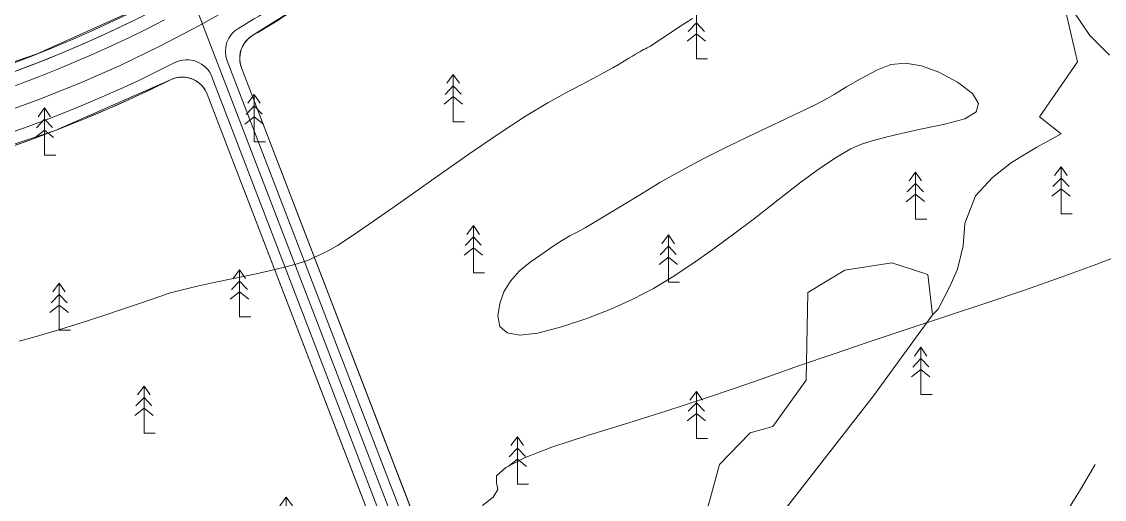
# Model space of a CAD drawing. Header units: metres. Extents: x 532950 to 537618, y 1849954 to 1853119.
# Drawn here: x 534832.5 to 535237.7, y 1850689.7 to 1850868.3 of the extents above; entities that cross this region are included whole.
import ezdxf

# ---------------------------------------------------------------- set-up
doc = ezdxf.new("R2010")
doc.units = ezdxf.units.M
doc.header["$LTSCALE"] = 3.1
for name, color, linetype, lineweight in [('11', 7, 'Continuous', 13), ('45', 7, 'Continuous', 13), ('46', 7, 'Continuous', 13), ('48', 7, 'Continuous', 13), ('52', 7, 'Continuous', 13), ('53', 7, 'Continuous', 13), ('55', 7, 'Continuous', 13), ('58', 7, 'Continuous', 13)]:
    doc.layers.add(name, color=color, linetype=linetype, lineweight=lineweight)

msp = doc.modelspace()

# ---------------------------------------------------------------- linework, layer by layer
at = {"layer": '11'}
msp.add_line((534811.84, 1851096.55), (535051.62, 1850474.15), dxfattribs=at)
msp.add_lwpolyline([(534823.39, 1850833.58), (534838.91, 1850839.19), (534854.22, 1850845.33), (534869.33, 1850851.97), (534884.2, 1850859.12), (534898.83, 1850866.77), (534913.19, 1850874.9), (534927.26, 1850883.51), (534941.05, 1850892.59), (534954.51, 1850902.12), (534967.65, 1850912.1), (535156.65, 1851092.1), (535214.08, 1851160.32), (535217.45, 1851164.34), (535220.78, 1851168.38), (535224.09, 1851172.44), (535227.37, 1851176.53), (535230.62, 1851180.63), (535233.85, 1851184.76), (535237.05, 1851188.9), (535240.22, 1851193.07)], dxfattribs=at)
at = {"layer": '45'}
msp.add_lwpolyline([(535118.4, 1850686.13), (535151.25, 1850728.42), (535173.33, 1850758.65), (535171.65, 1850773.76), (535158.15, 1850778.15), (535140.61, 1850775.44), (535126.77, 1850767), (535126.1, 1850734.23), (535113.61, 1850717), (535105.17, 1850714.62), (535093.7, 1850702.8), (535085.94, 1850674.42)], dxfattribs=at)
at = {"layer": '46'}
for points in [[(535172.13, 1851000.4), (535123.09, 1850957), (535089.02, 1850949.25), (535074.77, 1850996.17), (534976.18, 1850902.27), (534948.26, 1850881.77), (534919.01, 1850863.24), (534918.27, 1850862.76), (534917.57, 1850862.22), (534916.93, 1850861.62), (534916.34, 1850860.97), (534915.81, 1850860.26), (534915.35, 1850859.52), (534914.95, 1850858.73), (534914.62, 1850857.92), (534914.37, 1850857.07), (534914.19, 1850856.21), (534914.09, 1850855.34), (534914.07, 1850854.46), (534914.12, 1850853.58), (534914.25, 1850852.71), (534914.45, 1850851.85), (534914.73, 1850851.02)], [(534914.73, 1850851.02), (535052, 1850494.73)], [(535036.68, 1850491.37), (534901.91, 1850841.19), (534901.56, 1850841.99), (534901.14, 1850842.76), (534900.65, 1850843.49), (534900.11, 1850844.18), (534899.5, 1850844.81), (534898.85, 1850845.39), (534898.14, 1850845.91), (534897.39, 1850846.36), (534896.61, 1850846.75), (534895.79, 1850847.07), (534894.95, 1850847.31), (534894.09, 1850847.48), (534893.22, 1850847.58), (534892.35, 1850847.59), (534891.48, 1850847.54), (534890.61, 1850847.4), (534889.76, 1850847.19), (534888.93, 1850846.91), (534888.13, 1850846.56), (534844.94, 1850827.59), (534800.17, 1850812.74)], [(535085.94, 1850674.42), (535093.7, 1850702.8), (535105.17, 1850714.62), (535113.61, 1850717), (535126.1, 1850734.23), (535126.77, 1850767), (535140.61, 1850775.44), (535158.15, 1850778.15), (535171.65, 1850773.76), (535173.33, 1850758.65), (535151.25, 1850728.42), (535118.4, 1850686.13)]]:
    msp.add_lwpolyline(points, dxfattribs=at)
at = {"layer": '48'}
for points in [[(534808.74, 1851074.3), (534882.36, 1850883.19), (534882.55, 1850882.63), (534882.69, 1850882.06), (534882.78, 1850881.47), (534882.82, 1850880.88), (534882.81, 1850880.29), (534882.74, 1850879.7), (534882.63, 1850879.12), (534882.47, 1850878.55), (534882.25, 1850877.99), (534881.99, 1850877.46), (534881.69, 1850876.95), (534881.34, 1850876.47), (534880.96, 1850876.02), (534880.53, 1850875.61), (534880.07, 1850875.24), (534879.58, 1850874.9), (534879.07, 1850874.61), (534838.32, 1850856.28), (534796.04, 1850841.86)], [(534872.17, 1850871.18), (534865.21, 1850867.86), (534858.21, 1850864.65), (534851.15, 1850861.56), (534844.04, 1850858.58), (534836.89, 1850855.72), (534829.69, 1850852.97)]]:
    msp.add_lwpolyline(points, dxfattribs=at)
at = {"layer": '52'}
for p, q in [((534909.41, 1850853.71), (535049.48, 1850490.13)), ((535042.08, 1850488.47), (534903.69, 1850847.68))]:
    msp.add_line(p, q, dxfattribs=at)
for centre, radius, start, end in [((534664.02, 1851298.15), 499.15, 300.0196, 308.2296), ((534664.02, 1851298.15), 483.15, 269.5539, 297.3439), ((534918.74, 1850857.3), 10, 120.0196, 201.0693), ((534664.02, 1851298.15), 499.15, 269.2722, 296.8986), ((534894.36, 1850844.09), 10, 21.0693, 116.8986)]:
    msp.add_arc(centre, radius, start, end, dxfattribs=at)
at = {"layer": '53'}
for p, q in [((534914.73, 1850851.02), (535052, 1850494.73)), ((535036.68, 1850491.37), (534901.91, 1850841.19))]:
    msp.add_line(p, q, dxfattribs=at)
msp.add_lwpolyline([(534873.54, 1850868.35), (534866.54, 1850865.01), (534859.49, 1850861.78), (534852.39, 1850858.67), (534845.23, 1850855.67), (534838.03, 1850852.79), (534830.79, 1850850.03)], dxfattribs=at)
for centre, radius, start, end in [((534664.02, 1851298.15), 504.15, 300.3832, 308.2563), ((534664.02, 1851298.15), 478.15, 269.9648, 296.9188), ((534924.06, 1850854.61), 10, 120.3832, 201.0693), ((534664.02, 1851298.15), 504.15, 269.5809, 296.3939), ((534892.58, 1850837.6), 10, 21.0693, 116.3939)]:
    msp.add_arc(centre, radius, start, end, dxfattribs=at)
at = {"layer": '55'}
for p, q in [((535085.02, 1850872.09), (535085.02, 1850854.42)), ((535081.96, 1850864.65), (535085.02, 1850867.85)), ((535088, 1850864.71), (535085.02, 1850867.85)), ((535081.54, 1850861.02), (535085.02, 1850863.8)), ((535088.43, 1850861.03), (535085.02, 1850863.8)), ((535085.02, 1850854.42), (535089.22, 1850854.42)), ((534994.02, 1850848.59), (534994.02, 1850830.92)), ((534990.96, 1850841.15), (534994.02, 1850844.35)), ((534997, 1850841.21), (534994.02, 1850844.35)), ((534919.52, 1850841.09), (534919.52, 1850823.42)), ((534990.54, 1850837.52), (534994.02, 1850840.3)), ((534997.43, 1850837.53), (534994.02, 1850840.3)), ((534841.02, 1850836.09), (534841.02, 1850818.42)), ((534916.46, 1850833.65), (534919.52, 1850836.85)), ((534922.5, 1850833.71), (534919.52, 1850836.85)), ((534837.96, 1850828.65), (534841.02, 1850831.85)), ((534844, 1850828.71), (534841.02, 1850831.85)), ((534916.04, 1850830.02), (534919.52, 1850832.8)), ((534922.93, 1850830.03), (534919.52, 1850832.8)), ((534994.02, 1850830.92), (534998.22, 1850830.92)), ((534837.54, 1850825.02), (534841.02, 1850827.8)), ((534844.43, 1850825.03), (534841.02, 1850827.8)), ((534919.52, 1850823.42), (534923.72, 1850823.42)), ((534841.02, 1850818.42), (534845.22, 1850818.42)), ((535221.52, 1850814.09), (535221.52, 1850796.42)), ((535167.02, 1850812.09), (535167.02, 1850794.42)), ((535163.96, 1850804.65), (535167.02, 1850807.85)), ((535170, 1850804.71), (535167.02, 1850807.85)), ((535218.46, 1850806.65), (535221.52, 1850809.85)), ((535224.5, 1850806.71), (535221.52, 1850809.85)), ((535163.54, 1850801.02), (535167.02, 1850803.8)), ((535170.43, 1850801.03), (535167.02, 1850803.8)), ((535218.04, 1850803.02), (535221.52, 1850805.8)), ((535224.93, 1850803.03), (535221.52, 1850805.8)), ((535167.02, 1850794.42), (535171.22, 1850794.42)), ((535221.52, 1850796.42), (535225.72, 1850796.42)), ((535001.52, 1850792.09), (535001.52, 1850774.42)), ((534998.46, 1850784.65), (535001.52, 1850787.85)), ((535004.5, 1850784.71), (535001.52, 1850787.85)), ((535074.52, 1850788.59), (535074.52, 1850770.92)), ((534998.04, 1850781.02), (535001.52, 1850783.8)), ((535004.93, 1850781.03), (535001.52, 1850783.8)), ((535071.46, 1850781.15), (535074.52, 1850784.35)), ((535077.5, 1850781.21), (535074.52, 1850784.35)), ((535071.04, 1850777.52), (535074.52, 1850780.3)), ((535077.93, 1850777.53), (535074.52, 1850780.3)), ((534914.02, 1850775.59), (534914.02, 1850757.92)), ((535001.52, 1850774.42), (535005.72, 1850774.42)), ((534846.52, 1850770.59), (534846.52, 1850752.92)), ((534910.96, 1850768.15), (534914.02, 1850771.35)), ((534917, 1850768.21), (534914.02, 1850771.35)), ((535074.52, 1850770.92), (535078.72, 1850770.92)), ((534843.46, 1850763.15), (534846.52, 1850766.35)), ((534849.5, 1850763.21), (534846.52, 1850766.35)), ((534910.54, 1850764.52), (534914.02, 1850767.3)), ((534917.43, 1850764.53), (534914.02, 1850767.3)), ((534843.04, 1850759.52), (534846.52, 1850762.3)), ((534849.93, 1850759.53), (534846.52, 1850762.3)), ((534914.02, 1850757.92), (534918.22, 1850757.92)), ((534846.52, 1850752.92), (534850.72, 1850752.92)), ((535169.02, 1850746.59), (535169.02, 1850728.92)), ((535165.96, 1850739.15), (535169.02, 1850742.35)), ((535172, 1850739.21), (535169.02, 1850742.35)), ((535165.54, 1850735.52), (535169.02, 1850738.3)), ((535172.43, 1850735.53), (535169.02, 1850738.3)), ((534878.25, 1850732.09), (534878.25, 1850714.42)), ((535085.02, 1850730.09), (535085.02, 1850712.42)), ((534875.19, 1850724.65), (534878.25, 1850727.84)), ((534881.23, 1850724.71), (534878.25, 1850727.84)), ((535081.96, 1850722.65), (535085.02, 1850725.85)), ((535088, 1850722.71), (535085.02, 1850725.85)), ((535169.02, 1850728.92), (535173.22, 1850728.92)), ((534874.77, 1850721.02), (534878.25, 1850723.8)), ((534881.66, 1850721.03), (534878.25, 1850723.8)), ((535081.54, 1850719.02), (535085.02, 1850721.8)), ((535088.43, 1850719.03), (535085.02, 1850721.8)), ((534878.25, 1850714.42), (534882.45, 1850714.42)), ((535018.02, 1850713.09), (535018.02, 1850695.42)), ((535014.96, 1850705.65), (535018.02, 1850708.85)), ((535021, 1850705.71), (535018.02, 1850708.85)), ((535085.02, 1850712.42), (535089.22, 1850712.42)), ((535014.54, 1850702.02), (535018.02, 1850704.8)), ((535021.43, 1850702.03), (535018.02, 1850704.8)), ((535018.02, 1850695.42), (535022.22, 1850695.42)), ((534931.52, 1850690.59), (534931.52, 1850672.92))]:
    msp.add_line(p, q, dxfattribs=at)
for points in [[(535239.66, 1850855.74), (535232.32, 1850863.1), (535226.74, 1850871.2), (535224.65, 1850878.27), (535226.06, 1850884.31), (535230.96, 1850889.32), (535239.36, 1850893.3)], [(535089.22, 1850854.42), (535085.02, 1850854.42), (535085.02, 1850872.09)], [(535085.94, 1850674.42), (535093.7, 1850702.8), (535105.17, 1850714.62), (535113.61, 1850717), (535126.1, 1850734.23), (535126.77, 1850767), (535140.61, 1850775.44), (535158.15, 1850778.15), (535171.65, 1850773.76), (535173.33, 1850758.65), (535175.54, 1850760.81), (535179.83, 1850769.27), (535182.75, 1850775.76), (535184.84, 1850784.55), (535185.51, 1850792.83), (535189.48, 1850803.2), (535195.78, 1850810.06), (535202.9, 1850815.65), (535212.41, 1850821.39), (535221.51, 1850826.41), (535213.49, 1850832.77), (535227.67, 1850853.37), (535223.28, 1850871.95)], [(535083.58, 1850869.55), (535078.86, 1850866.46), (535075.28, 1850864.1), (535072.84, 1850862.49), (535071.15, 1850861.36), (535069.84, 1850860.49), (535068.91, 1850859.86), (535068.34, 1850859.49), (535068.16, 1850859.36)], [(535081.96, 1850864.65), (535085.02, 1850867.85), (535088, 1850864.71)], [(535081.54, 1850861.02), (535085.02, 1850863.8), (535088.43, 1850861.03)], [(535068.16, 1850859.36), (535068.09, 1850859.33), (535067.9, 1850859.23), (535067.58, 1850859.07), (535067.13, 1850858.85), (535066.55, 1850858.56), (535065.9, 1850858.22), (535065.23, 1850857.87), (535064.55, 1850857.49), (535063.84, 1850857.09), (535063.12, 1850856.67), (535062.25, 1850856.15), (535061.12, 1850855.48), (535059.72, 1850854.64), (535058.06, 1850853.64), (535056.12, 1850852.48), (535053.67, 1850851.06), (535050.44, 1850849.28), (535046.43, 1850847.13), (535041.65, 1850844.62), (535036.09, 1850841.75), (535029.36, 1850838.02), (535021.08, 1850832.96), (535011.24, 1850826.55), (534999.84, 1850818.8), (534986.89, 1850809.71), (534974.33, 1850800.82), (534964.1, 1850793.69), (534956.21, 1850788.29), (534950.67, 1850784.65), (534947.45, 1850782.75), (534945.44, 1850781.76), (534943.49, 1850780.84), (534941.6, 1850780), (534939.77, 1850779.21), (534938, 1850778.5), (534935.58, 1850777.72), (534931.8, 1850776.72), (534926.67, 1850775.52), (534920.18, 1850774.1), (534912.33, 1850772.46), (534904.4, 1850770.8), (534897.66, 1850769.3), (534892.1, 1850767.96), (534887.73, 1850766.78), (534884.54, 1850765.75), (534881.26, 1850764.59), (534876.61, 1850763), (534870.57, 1850760.97), (534863.16, 1850758.51), (534854.37, 1850755.62), (534845.51, 1850752.8), (534837.91, 1850750.56), (534831.56, 1850748.91)], [(534991.59, 1850845.3), (534994.02, 1850848.59), (534996.29, 1850845.3)], [(534991.59, 1850845.3), (534994.02, 1850848.59), (534996.29, 1850845.3)], [(534998.22, 1850830.92), (534994.02, 1850830.92), (534994.02, 1850848.59)], [(534990.96, 1850841.15), (534994.02, 1850844.35), (534997, 1850841.21)], [(534917.09, 1850837.8), (534919.52, 1850841.09), (534921.79, 1850837.8)], [(534917.09, 1850837.8), (534919.52, 1850841.09), (534921.79, 1850837.8)], [(534923.72, 1850823.42), (534919.52, 1850823.42), (534919.52, 1850841.09)], [(534990.54, 1850837.52), (534994.02, 1850840.3), (534997.43, 1850837.53)], [(534838.59, 1850832.8), (534841.02, 1850836.09), (534843.29, 1850832.8)], [(534838.59, 1850832.8), (534841.02, 1850836.09), (534843.29, 1850832.8)], [(534845.22, 1850818.42), (534841.02, 1850818.42), (534841.02, 1850836.09)], [(534916.46, 1850833.65), (534919.52, 1850836.85), (534922.5, 1850833.71)], [(534837.96, 1850828.65), (534841.02, 1850831.85), (534844, 1850828.71)], [(534916.04, 1850830.02), (534919.52, 1850832.8), (534922.93, 1850830.03)], [(534837.54, 1850825.02), (534841.02, 1850827.8), (534844.43, 1850825.03)], [(535219.09, 1850810.8), (535221.52, 1850814.09), (535223.79, 1850810.8)], [(535219.09, 1850810.8), (535221.52, 1850814.09), (535223.79, 1850810.8)], [(535225.72, 1850796.42), (535221.52, 1850796.42), (535221.52, 1850814.09)], [(535164.59, 1850808.8), (535167.02, 1850812.09), (535169.29, 1850808.8)], [(535164.59, 1850808.8), (535167.02, 1850812.09), (535169.29, 1850808.8)], [(535171.22, 1850794.42), (535167.02, 1850794.42), (535167.02, 1850812.09)], [(535163.96, 1850804.65), (535167.02, 1850807.85), (535170, 1850804.71)], [(535218.46, 1850806.65), (535221.52, 1850809.85), (535224.5, 1850806.71)], [(535163.54, 1850801.02), (535167.02, 1850803.8), (535170.43, 1850801.03)], [(535218.04, 1850803.02), (535221.52, 1850805.8), (535224.93, 1850803.03)], [(534999.09, 1850788.8), (535001.52, 1850792.09), (535003.79, 1850788.8)], [(534999.09, 1850788.8), (535001.52, 1850792.09), (535003.79, 1850788.8)], [(535005.72, 1850774.42), (535001.52, 1850774.42), (535001.52, 1850792.09)], [(534998.46, 1850784.65), (535001.52, 1850787.85), (535004.5, 1850784.71)], [(535072.09, 1850785.3), (535074.52, 1850788.59), (535076.79, 1850785.3)], [(535072.09, 1850785.3), (535074.52, 1850788.59), (535076.79, 1850785.3)], [(535078.72, 1850770.92), (535074.52, 1850770.92), (535074.52, 1850788.59)], [(534998.04, 1850781.02), (535001.52, 1850783.8), (535004.93, 1850781.03)], [(535071.46, 1850781.15), (535074.52, 1850784.35), (535077.5, 1850781.21)], [(535004.9, 1850687.41), (535008.88, 1850690.52), (535010.63, 1850693.35), (535010.13, 1850695.91), (535010.22, 1850698.57), (535013.72, 1850701.67), (535020.62, 1850705.24), (535030.93, 1850709.25), (535044.65, 1850713.72), (535059.68, 1850718.35), (535073.9, 1850722.85), (535087.31, 1850727.22), (535099.92, 1850731.46), (535111.73, 1850735.56), (535123.54, 1850739.71), (535136.18, 1850744.05), (535149.64, 1850748.59), (535163.91, 1850753.34), (535179.01, 1850758.29), (535194.08, 1850763.26), (535208.25, 1850768.08), (535221.53, 1850772.75), (535233.92, 1850777.26), (535245.42, 1850781.61)], [(535071.04, 1850777.52), (535074.52, 1850780.3), (535077.93, 1850777.53)], [(534911.59, 1850772.3), (534914.02, 1850775.59), (534916.29, 1850772.3)], [(534911.59, 1850772.3), (534914.02, 1850775.59), (534916.29, 1850772.3)], [(534918.22, 1850757.92), (534914.02, 1850757.92), (534914.02, 1850775.59)], [(534844.09, 1850767.3), (534846.52, 1850770.59), (534848.79, 1850767.3)], [(534844.09, 1850767.3), (534846.52, 1850770.59), (534848.79, 1850767.3)], [(534850.72, 1850752.92), (534846.52, 1850752.92), (534846.52, 1850770.59)], [(534910.96, 1850768.15), (534914.02, 1850771.35), (534917, 1850768.21)], [(534843.46, 1850763.15), (534846.52, 1850766.35), (534849.5, 1850763.21)], [(534910.54, 1850764.52), (534914.02, 1850767.3), (534917.43, 1850764.53)], [(534843.04, 1850759.52), (534846.52, 1850762.3), (534849.93, 1850759.53)], [(535173.33, 1850758.65), (535151.25, 1850728.42), (535117.92, 1850685.5), (535109.21, 1850670.2), (535100.9, 1850648.74), (535094.25, 1850630.92), (535096.25, 1850618.42), (535103.49, 1850596.24), (535098.3, 1850580.49), (535088.6, 1850568.34), (535078.91, 1850556.19), (535074.28, 1850541.36), (535072.89, 1850528.61), (535073.68, 1850514.44), (535077.76, 1850492)], [(535166.59, 1850743.3), (535169.02, 1850746.59), (535171.29, 1850743.3)], [(535166.59, 1850743.3), (535169.02, 1850746.59), (535171.29, 1850743.3)], [(535173.22, 1850728.92), (535169.02, 1850728.92), (535169.02, 1850746.59)], [(535165.96, 1850739.15), (535169.02, 1850742.35), (535172, 1850739.21)], [(535165.54, 1850735.52), (535169.02, 1850738.3), (535172.43, 1850735.53)], [(534875.82, 1850728.8), (534878.25, 1850732.09), (534880.52, 1850728.8)], [(534875.82, 1850728.8), (534878.25, 1850732.09), (534880.52, 1850728.8)], [(534882.45, 1850714.42), (534878.25, 1850714.42), (534878.25, 1850732.09)], [(535082.59, 1850726.8), (535085.02, 1850730.09), (535087.29, 1850726.8)], [(535082.59, 1850726.8), (535085.02, 1850730.09), (535087.29, 1850726.8)], [(535089.22, 1850712.42), (535085.02, 1850712.42), (535085.02, 1850730.09)], [(534875.19, 1850724.65), (534878.25, 1850727.84), (534881.23, 1850724.71)], [(535081.96, 1850722.65), (535085.02, 1850725.85), (535088, 1850722.71)], [(534874.77, 1850721.02), (534878.25, 1850723.8), (534881.66, 1850721.03)], [(535081.54, 1850719.02), (535085.02, 1850721.8), (535088.43, 1850719.03)], [(535015.59, 1850709.8), (535018.02, 1850713.09), (535020.29, 1850709.8)], [(535015.59, 1850709.8), (535018.02, 1850713.09), (535020.29, 1850709.8)], [(535022.22, 1850695.42), (535018.02, 1850695.42), (535018.02, 1850713.09)], [(535014.96, 1850705.65), (535018.02, 1850708.85), (535021, 1850705.71)], [(535014.54, 1850702.02), (535018.02, 1850704.8), (535021.43, 1850702.03)], [(535234.31, 1850702.78), (535228.77, 1850693.36), (535223.86, 1850685.57)], [(534929.09, 1850687.3), (534931.52, 1850690.59), (534933.79, 1850687.3)], [(534929.09, 1850687.3), (534931.52, 1850690.59), (534933.79, 1850687.3)], [(534935.72, 1850672.92), (534931.52, 1850672.92), (534931.52, 1850690.59)]]:
    msp.add_lwpolyline(points, dxfattribs=at)
msp.add_lwpolyline([(535169.55, 1850828.21), (535162.17, 1850826.59), (535155.92, 1850825.11), (535150.82, 1850823.76), (535146.84, 1850822.54), (535142.87, 1850820.78), (535137.76, 1850817.82), (535131.51, 1850813.65), (535124.13, 1850808.27), (535115.61, 1850801.69), (535106.75, 1850794.78), (535098.36, 1850788.44), (535090.44, 1850782.67), (535082.98, 1850777.46), (535075.99, 1850772.81), (535068.92, 1850768.58), (535061.24, 1850764.59), (535052.95, 1850760.87), (535044.04, 1850757.39), (535034.51, 1850754.17), (535025.7, 1850751.87), (535018.9, 1850751.13), (535014.14, 1850751.98), (535011.4, 1850754.39), (535010.68, 1850758.38), (535011.4, 1850763), (535012.97, 1850767.31), (535015.39, 1850771.32), (535018.66, 1850775.01), (535022.78, 1850778.4), (535027.12, 1850781.43), (535031.06, 1850784.08), (535034.58, 1850786.34), (535037.69, 1850788.2), (535040.39, 1850789.68), (535043.34, 1850791.27), (535047.18, 1850793.47), (535051.91, 1850796.29), (535057.53, 1850799.72), (535064.04, 1850803.76), (535071.32, 1850808.14), (535079.24, 1850812.6), (535087.8, 1850817.14), (535097, 1850821.76), (535106.84, 1850826.45), (535116.15, 1850830.82), (535123.78, 1850834.46), (535129.72, 1850837.39), (535133.98, 1850839.59), (535136.55, 1850841.08), (535138.58, 1850842.35), (535141.22, 1850843.92), (535144.46, 1850845.78), (535148.32, 1850847.93), (535152.78, 1850850.38), (535157.79, 1850852.28), (535163.29, 1850852.75), (535169.28, 1850851.81), (535175.76, 1850849.46), (535182.73, 1850845.68), (535188.32, 1850841.47), (535190.64, 1850837.79), (535189.71, 1850834.65), (535185.52, 1850832.04), (535178.06, 1850829.96)], close=True, dxfattribs=at)
at = {"layer": '58'}
for points in [[(534929.24, 1850869.4), (534927.2, 1850868.15), (534925.16, 1850866.91), (534923.12, 1850865.68), (534921.06, 1850864.45), (534919.01, 1850863.24), (534918.59, 1850862.99), (534918.19, 1850862.71), (534917.81, 1850862.42), (534917.44, 1850862.1), (534917.08, 1850861.77), (534916.74, 1850861.42), (534916.42, 1850861.06), (534916.12, 1850860.68), (534915.83, 1850860.29), (534915.56, 1850859.88), (534915.32, 1850859.46), (534915.09, 1850859.03), (534914.89, 1850858.59), (534914.71, 1850858.14), (534914.55, 1850857.69), (534914.41, 1850857.22), (534914.29, 1850856.75), (534914.2, 1850856.27), (534914.13, 1850855.79), (534914.09, 1850855.31), (534914.07, 1850854.82), (534914.07, 1850854.34), (534914.09, 1850853.85), (534914.14, 1850853.37), (534914.21, 1850852.89), (534914.31, 1850852.41), (534914.43, 1850851.94), (534914.57, 1850851.48), (534914.73, 1850851.02)], [(534914.73, 1850851.02), (535052, 1850494.73)], [(535036.68, 1850491.37), (534901.91, 1850841.19), (534901.69, 1850841.72), (534901.44, 1850842.24), (534901.15, 1850842.74), (534900.85, 1850843.22), (534900.51, 1850843.69), (534900.15, 1850844.13), (534899.76, 1850844.55), (534899.35, 1850844.95), (534898.92, 1850845.33), (534898.46, 1850845.68), (534897.99, 1850846.01), (534897.5, 1850846.3), (534896.99, 1850846.57), (534896.47, 1850846.81), (534895.94, 1850847.02), (534895.39, 1850847.19), (534894.83, 1850847.34), (534894.27, 1850847.45), (534893.7, 1850847.53), (534893.13, 1850847.58), (534892.56, 1850847.6), (534891.99, 1850847.58), (534891.42, 1850847.53), (534890.85, 1850847.45), (534890.29, 1850847.33), (534889.73, 1850847.18), (534889.19, 1850847.01), (534888.65, 1850846.8), (534888.13, 1850846.56), (534880.82, 1850843), (534873.44, 1850839.56), (534866.01, 1850836.24), (534858.53, 1850833.04), (534851, 1850829.96), (534843.43, 1850827), (534835.8, 1850824.17), (534828.13, 1850821.46)], [(535085.94, 1850674.42), (535093.7, 1850702.8), (535105.17, 1850714.62), (535113.61, 1850717), (535126.1, 1850734.23), (535126.77, 1850767), (535140.61, 1850775.44), (535158.15, 1850778.15), (535171.65, 1850773.76), (535173.33, 1850758.65), (535151.25, 1850728.42), (535118.4, 1850686.13)]]:
    msp.add_lwpolyline(points, dxfattribs=at)

doc.saveas('drawing.dxf')
